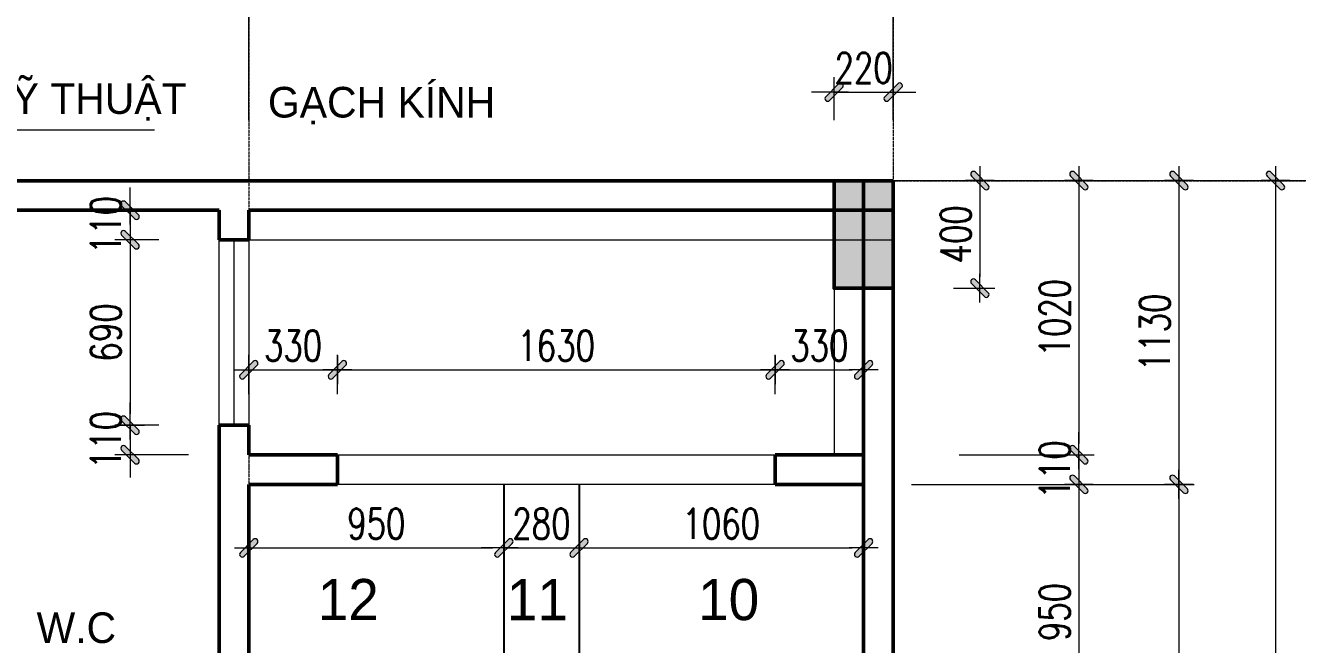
# Model space of a CAD drawing. Extents: x -165145 to 691808, y -202842 to 311040.
# Drawn here: x 560665 to 565403, y 109302 to 111606 of the extents above; entities that cross this region are included whole.
import ezdxf

# ---------------------------------------------------------------- set-up
doc = ezdxf.new("R2010")
doc.units = 0
doc.header["$LTSCALE"] = 10
doc.header["$MEASUREMENT"] = 0
doc.linetypes.add('HIDDEN', pattern=[2.3807, 1.587, -0.7937])
doc.linetypes.add('TIM', pattern=[26.01, 10, -3, 0.01, -3, 10])
doc.layers.get('Defpoints').update_dxf_attribs({"color": 5, "linetype": 'CONTINUOUS'})
for name, color, linetype, lineweight in [('ARROWS', 1, 'CONTINUOUS', 0), ('DIM', 8, 'CONTINUOUS', 13), ('GE_KC_NETKHUAT', 9, 'HIDDEN', 20), ('netchia', 2, 'CONTINUOUS', 20), ('TEXT', 4, 'CONTINUOUS', 20), ('THAY', 147, 'CONTINUOUS', 25), ('TRUC', 251, 'TIM', 5), ('wall', 7, 'CONTINUOUS', 50)]:
    doc.layers.add(name, color=color, linetype=linetype, lineweight=lineweight)
doc.styles.add('ROMANS', font='romans', dxfattribs={"width": 0.75, "bigfont": 'vns'})
doc.styles.add('STYLE1', font='')
doc.styles.get('STYLE1').set_extended_font_data('.VnAvantH')
doc.dimstyles.new('fit0.75', dxfattribs={"dimscale": 0.5625, "dimtxt": 200, "dimasz": 75, "dimexe": 100, "dimexo": 400, "dimgap": 0.03, "dimtad": 0, "dimdec": 0, "dimdsep": 46, "dimtxsty": 'ROMANS', "dimblk": 'alex', "dimcen": 150, "dimclrd": 8, "dimclre": 8, "dimclrt": 7, "dimaunit": 1, "dimadec": 0, "dimazin": 0, "dimtfac": 0.072, "dimtdec": 0, "dimtix": 1, "dimtmove": 2, "dimatfit": 3, "dimldrblk": 'a-01', "dimfxl": 100, "dimtvp": 0.8, "dimtolj": 1, "dimarcsym": 0})

# ---------------------------------------------------------------- blocks, each defined once
blk = doc.blocks.new('alex')
at = {"layer": 'ARROWS'}
h = blk.add_hatch(color=1, dxfattribs=at)
edge = h.paths.add_edge_path()
edge.add_line((0.4, 0.74), (-0.74, -0.4))
edge.add_ellipse((-0.57, -0.57), major_axis=(0.17, 0.17), ratio=1, start_angle=90, end_angle=270)
edge.add_line((-0.4, -0.74), (0.74, 0.4))
edge.add_ellipse((0.57, 0.57), major_axis=(0.17, 0.17), ratio=1, start_angle=270, end_angle=450)
blk.add_lwpolyline([(0.4, 0.74), (-0.74, -0.4, 1), (-0.4, -0.74), (0.74, 0.4, 1)], format="xyb", close=True, dxfattribs=at)
at = {"layer": 'netchia', "color": 2}
for p, q in [((0, -1.27), (0, 1.27)), ((1.27, 0), (-1.27, 0))]:
    blk.add_line(p, q, dxfattribs=at)
blk = doc.blocks.new('*D324')
at = {"layer": 'Defpoints', "color": 0, "ltscale": 0.05, "transparency": 16777216}
for p in [(1205449.6, -169533.8), (1207332.2, -174433.8), (1207708.9, -174433.8)]:
    blk.add_point(p, dxfattribs=at)
at = {"layer": 'DIM', "color": 8, "lineweight": -2, "ltscale": 0.05, "transparency": 16777216}
for p, q in [((1205674.6, -169533.8), (1207765.2, -169533.8)), ((1207708.9, -169576), (1207708.9, -174391.7)), ((1207557.2, -174433.8), (1207765.2, -174433.8))]:
    blk.add_line(p, q, dxfattribs=at)
at = {"layer": 'DIM', "color": 8, "lineweight": -2, "ltscale": 0.05, "transparency": 16777216, "xscale": 42.1875, "yscale": 42.1875, "zscale": 42.1875}
for p, rotation in [((1207708.9, -169533.8), 90), ((1207708.9, -174433.8), 270)]:
    blk.add_blockref('alex', p, dxfattribs=dict(at, rotation=rotation))
at = {"layer": 'DIM', "color": 7, "ltscale": 0.05, "transparency": 16777216, "insert": (1207618.9, -171983.8), "char_height": 112.5, "attachment_point": 5, "rotation": 90, "style": 'ROMANS'}
blk.add_mtext('\\A1;4900', dxfattribs=at)
blk = doc.blocks.new('a-01')
at = {"layer": 'ARROWS'}
blk.add_hatch(color=256, dxfattribs=at).paths.add_polyline_path([(-1.8, 0.49), (-1.8, -0.49), (0, 0)])
at = {"layer": 'netchia'}
blk.add_lwpolyline([(-1.8, 0.49), (-1.8, -0.49), (0, 0), (0, 0)], close=True, dxfattribs=at)
blk = doc.blocks.new('*D325')
at = {"layer": 'Defpoints', "color": 0, "ltscale": 0.05, "transparency": 16777216}
for p in [(1206391.1, -169533.8), (1207287.6, -176533.8), (1208073.9, -176533.8)]:
    blk.add_point(p, dxfattribs=at)
at = {"layer": 'DIM', "color": 8, "lineweight": -2, "ltscale": 0.05, "transparency": 16777216}
for p, q in [((1206616.1, -169533.8), (1208130.2, -169533.8)), ((1208073.9, -169576), (1208073.9, -176491.6)), ((1207512.6, -176533.8), (1208130.2, -176533.8))]:
    blk.add_line(p, q, dxfattribs=at)
at = {"layer": 'DIM', "color": 8, "lineweight": -2, "ltscale": 0.05, "transparency": 16777216, "xscale": 42.1875, "yscale": 42.1875, "zscale": 42.1875}
for p, rotation in [((1208073.9, -169533.8), 90), ((1208073.9, -176533.8), 270)]:
    blk.add_blockref('alex', p, dxfattribs=dict(at, rotation=rotation))
at = {"layer": 'DIM', "color": 7, "ltscale": 0.05, "transparency": 16777216, "insert": (1207983.9, -173033.8), "char_height": 112.5, "attachment_point": 5, "rotation": 90, "style": 'ROMANS'}
blk.add_mtext('\\A1;7000', dxfattribs=at)
blk = doc.blocks.new('*D326')
at = {"layer": 'Defpoints', "color": 0, "ltscale": 0.05, "transparency": 16777216}
for p in [(1205771.3, -169533.8), (1206127.8, -170663.8), (1207349.4, -170663.8)]:
    blk.add_point(p, dxfattribs=at)
at = {"layer": 'DIM', "color": 8, "lineweight": -2, "ltscale": 0.05, "transparency": 16777216}
for p, q in [((1205996.3, -169533.8), (1207405.7, -169533.8)), ((1207349.4, -169576), (1207349.4, -170621.7)), ((1206352.8, -170663.8), (1207405.7, -170663.8))]:
    blk.add_line(p, q, dxfattribs=at)
at = {"layer": 'DIM', "color": 8, "lineweight": -2, "ltscale": 0.05, "transparency": 16777216, "xscale": 42.1875, "yscale": 42.1875, "zscale": 42.1875}
for p, rotation in [((1207349.4, -169533.8), 90), ((1207349.4, -170663.8), 270)]:
    blk.add_blockref('alex', p, dxfattribs=dict(at, rotation=rotation))
at = {"layer": 'DIM', "color": 7, "ltscale": 0.05, "transparency": 16777216, "insert": (1207259.4, -170098.8), "char_height": 112.5, "attachment_point": 5, "rotation": 90, "style": 'ROMANS'}
blk.add_mtext('\\A1;1130', dxfattribs=at)
blk = doc.blocks.new('*D327')
at = {"layer": 'Defpoints', "color": 0, "ltscale": 0.05, "transparency": 16777216}
for p in [(1206883.8, -170663.8), (1207349.4, -174433.8), (1207640, -174433.8)]:
    blk.add_point(p, dxfattribs=at)
at = {"layer": 'DIM', "color": 8, "lineweight": -2, "ltscale": 0.05, "transparency": 16777216}
for p, q in [((1207108.8, -170663.8), (1207405.7, -170663.8)), ((1207349.4, -170706), (1207349.4, -174391.7)), ((1207415, -174433.8), (1207293.2, -174433.8))]:
    blk.add_line(p, q, dxfattribs=at)
at = {"layer": 'DIM', "color": 8, "lineweight": -2, "ltscale": 0.05, "transparency": 16777216, "xscale": 42.1875, "yscale": 42.1875, "zscale": 42.1875}
for p, rotation in [((1207349.4, -170663.8), 90), ((1207349.4, -174433.8), 270)]:
    blk.add_blockref('alex', p, dxfattribs=dict(at, rotation=rotation))
at = {"layer": 'DIM', "color": 7, "ltscale": 0.05, "transparency": 16777216, "insert": (1207259.4, -172548.8), "char_height": 112.5, "attachment_point": 5, "rotation": 90, "style": 'ROMANS'}
blk.add_mtext('\\A1;3770', dxfattribs=at)
blk = doc.blocks.new('*D366')
at = {"layer": 'Defpoints', "color": 0, "transparency": 16777216}
for p in [(1206285, -168448.1), (1202035, -169533.8), (1206285, -169533.8)]:
    blk.add_point(p, dxfattribs=at)
at = {"layer": 'DIM', "color": 8, "lineweight": -2, "transparency": 16777216}
for p, q in [((1202035, -169308.8), (1202035, -168391.9)), ((1206285, -169308.8), (1206285, -168391.9)), ((1202077.2, -168448.1), (1206242.8, -168448.1))]:
    blk.add_line(p, q, dxfattribs=at)
at = {"layer": 'DIM', "color": 8, "lineweight": -2, "transparency": 16777216, "xscale": 42.1875, "yscale": 42.1875, "zscale": 42.1875, "rotation": 180}
blk.add_blockref('alex', (1202035, -168448.1), dxfattribs=at)
at = {"layer": 'DIM', "color": 8, "lineweight": -2, "transparency": 16777216, "xscale": 42.1875, "yscale": 42.1875, "zscale": 42.1875}
blk.add_blockref('alex', (1206285, -168448.1), dxfattribs=at)
at = {"layer": 'DIM', "color": 7, "transparency": 16777216, "insert": (1204160, -168358.1), "char_height": 112.5, "attachment_point": 5, "style": 'ROMANS'}
blk.add_mtext('\\A1;4250', dxfattribs=at)
blk = doc.blocks.new('*D367')
at = {"layer": 'Defpoints', "color": 0, "transparency": 16777216}
for p in [(1203885, -168832.3), (1202035, -169533.8), (1203885, -169533.8)]:
    blk.add_point(p, dxfattribs=at)
at = {"layer": 'DIM', "color": 8, "lineweight": -2, "transparency": 16777216}
for p, q in [((1202035, -169308.8), (1202035, -168776)), ((1203885, -169308.8), (1203885, -168776)), ((1202077.2, -168832.3), (1203842.8, -168832.3))]:
    blk.add_line(p, q, dxfattribs=at)
at = {"layer": 'DIM', "color": 8, "lineweight": -2, "transparency": 16777216, "xscale": 42.1875, "yscale": 42.1875, "zscale": 42.1875, "rotation": 180}
blk.add_blockref('alex', (1202035, -168832.3), dxfattribs=at)
at = {"layer": 'DIM', "color": 8, "lineweight": -2, "transparency": 16777216, "xscale": 42.1875, "yscale": 42.1875, "zscale": 42.1875}
blk.add_blockref('alex', (1203885, -168832.3), dxfattribs=at)
at = {"layer": 'DIM', "color": 7, "transparency": 16777216, "insert": (1202960, -168742.3), "char_height": 112.5, "attachment_point": 5, "style": 'ROMANS'}
blk.add_mtext('\\A1;1850', dxfattribs=at)
blk = doc.blocks.new('*D368')
at = {"layer": 'Defpoints', "color": 0, "transparency": 16777216}
for p in [(1206285, -168832.3), (1203885, -169533.8), (1206285, -169533.8)]:
    blk.add_point(p, dxfattribs=at)
at = {"layer": 'DIM', "color": 8, "lineweight": -2, "transparency": 16777216}
for p, q in [((1203885, -169308.8), (1203885, -168776)), ((1206285, -169308.8), (1206285, -168776)), ((1203927.2, -168832.3), (1206242.8, -168832.3))]:
    blk.add_line(p, q, dxfattribs=at)
at = {"layer": 'DIM', "color": 8, "lineweight": -2, "transparency": 16777216, "xscale": 42.1875, "yscale": 42.1875, "zscale": 42.1875, "rotation": 180}
blk.add_blockref('alex', (1203885, -168832.3), dxfattribs=at)
at = {"layer": 'DIM', "color": 8, "lineweight": -2, "transparency": 16777216, "xscale": 42.1875, "yscale": 42.1875, "zscale": 42.1875}
blk.add_blockref('alex', (1206285, -168832.3), dxfattribs=at)
at = {"layer": 'DIM', "color": 7, "transparency": 16777216, "insert": (1205085, -168742.3), "char_height": 112.5, "attachment_point": 5, "style": 'ROMANS'}
blk.add_mtext('\\A1;2400', dxfattribs=at)
blk = doc.blocks.new('*D369')
at = {"layer": 'Defpoints', "color": 0, "transparency": 16777216}
for p in [(1206285, -168007.8), (1189035, -169533.9), (1206285, -169533.9)]:
    blk.add_point(p, dxfattribs=at)
at = {"layer": 'DIM', "color": 8, "lineweight": -2, "transparency": 16777216}
for p, q in [((1189035, -169308.9), (1189035, -167951.5)), ((1206285, -169308.9), (1206285, -167951.5)), ((1189077.2, -168007.8), (1206242.8, -168007.8))]:
    blk.add_line(p, q, dxfattribs=at)
at = {"layer": 'DIM', "color": 8, "lineweight": -2, "transparency": 16777216, "xscale": 42.1875, "yscale": 42.1875, "zscale": 42.1875, "rotation": 180}
blk.add_blockref('alex', (1189035, -168007.8), dxfattribs=at)
at = {"layer": 'DIM', "color": 8, "lineweight": -2, "transparency": 16777216, "xscale": 42.1875, "yscale": 42.1875, "zscale": 42.1875}
blk.add_blockref('alex', (1206285, -168007.8), dxfattribs=at)
at = {"layer": 'DIM', "color": 7, "transparency": 16777216, "insert": (1197660, -167917.8), "char_height": 112.5, "attachment_point": 5, "style": 'ROMANS'}
blk.add_mtext('\\A1;17250', dxfattribs=at)
blk = doc.blocks.new('*D371')
at = {"layer": 'Defpoints', "color": 0, "transparency": 16777216}
for p in [(1206305.3, -170663.8), (1206305.3, -171613.8), (1206976.7, -171613.8)]:
    blk.add_point(p, dxfattribs=at)
at = {"layer": 'DIM', "color": 8, "lineweight": -2, "transparency": 16777216}
for p, q in [((1206530.3, -170663.8), (1207033, -170663.8)), ((1206976.7, -170706), (1206976.7, -171571.7)), ((1206530.3, -171613.8), (1207033, -171613.8))]:
    blk.add_line(p, q, dxfattribs=at)
at = {"layer": 'DIM', "color": 8, "lineweight": -2, "transparency": 16777216, "xscale": 42.1875, "yscale": 42.1875, "zscale": 42.1875}
for p, rotation in [((1206976.7, -170663.8), 90), ((1206976.7, -171613.8), 270)]:
    blk.add_blockref('alex', p, dxfattribs=dict(at, rotation=rotation))
at = {"layer": 'DIM', "color": 7, "transparency": 16777216, "insert": (1206886.7, -171138.8), "char_height": 112.5, "attachment_point": 5, "rotation": 90, "style": 'ROMANS'}
blk.add_mtext('\\A1;950', dxfattribs=at)
blk = doc.blocks.new('*D377')
at = {"layer": 'Defpoints', "color": 0, "transparency": 16777216}
for p in [(1206305.3, -170553.8), (1206305.3, -170663.8), (1206976.7, -170663.8)]:
    blk.add_point(p, dxfattribs=at)
at = {"layer": 'DIM', "color": 8, "lineweight": -2, "transparency": 16777216}
for p, q in [((1206976.7, -170511.7), (1206976.7, -170469.5)), ((1206530.3, -170553.8), (1207033, -170553.8)), ((1206976.7, -170553.8), (1206976.7, -170663.8)), ((1206530.3, -170663.8), (1207033, -170663.8)), ((1206976.7, -170706), (1206976.7, -170748.2))]:
    blk.add_line(p, q, dxfattribs=at)
at = {"layer": 'DIM', "color": 8, "lineweight": -2, "transparency": 16777216, "xscale": 42.1875, "yscale": 42.1875, "zscale": 42.1875}
for p, rotation in [((1206976.7, -170553.8), 270), ((1206976.7, -170663.8), 90)]:
    blk.add_blockref('alex', p, dxfattribs=dict(at, rotation=rotation))
at = {"layer": 'DIM', "color": 7, "transparency": 16777216, "insert": (1206886.7, -170608.8), "char_height": 112.5, "attachment_point": 5, "rotation": 90, "style": 'ROMANS'}
blk.add_mtext('\\A1;110', dxfattribs=at)
blk = doc.blocks.new('*D378')
at = {"layer": 'Defpoints', "color": 0, "transparency": 16777216}
for p in [(1206439.1, -169533.8), (1206329.1, -170553.8), (1206976.7, -170553.8)]:
    blk.add_point(p, dxfattribs=at)
at = {"layer": 'DIM', "color": 8, "lineweight": -2, "transparency": 16777216}
for p, q in [((1206664.1, -169533.8), (1207033, -169533.8)), ((1206976.7, -169576), (1206976.7, -170511.7)), ((1206554.1, -170553.8), (1207033, -170553.8))]:
    blk.add_line(p, q, dxfattribs=at)
at = {"layer": 'DIM', "color": 8, "lineweight": -2, "transparency": 16777216, "xscale": 42.1875, "yscale": 42.1875, "zscale": 42.1875}
for p, rotation in [((1206976.7, -169533.8), 90), ((1206976.7, -170553.8), 270)]:
    blk.add_blockref('alex', p, dxfattribs=dict(at, rotation=rotation))
at = {"layer": 'DIM', "color": 7, "transparency": 16777216, "insert": (1206886.7, -170043.8), "char_height": 112.5, "attachment_point": 5, "rotation": 90, "style": 'ROMANS'}
blk.add_mtext('\\A1;1020', dxfattribs=at)
blk = doc.blocks.new('*D379')
at = {"layer": 'Defpoints', "color": 0, "transparency": 16777216}
for p in [(1203775, -169643.8), (1203442.9, -169753.8), (1203775, -169753.8)]:
    blk.add_point(p, dxfattribs=at)
at = {"layer": 'DIM', "color": 8, "lineweight": -2, "transparency": 16777216}
for p, q in [((1203442.9, -169601.7), (1203442.9, -169559.5)), ((1203550, -169643.8), (1203386.7, -169643.8)), ((1203442.9, -169643.8), (1203442.9, -169753.8)), ((1203550, -169753.8), (1203386.7, -169753.8)), ((1203442.9, -169796), (1203442.9, -169838.2))]:
    blk.add_line(p, q, dxfattribs=at)
at = {"layer": 'DIM', "color": 8, "lineweight": -2, "transparency": 16777216, "xscale": 42.1875, "yscale": 42.1875, "zscale": 42.1875}
for p, rotation in [((1203442.9, -169643.8), 270), ((1203442.9, -169753.8), 90)]:
    blk.add_blockref('alex', p, dxfattribs=dict(at, rotation=rotation))
at = {"layer": 'DIM', "color": 7, "transparency": 16777216, "insert": (1203352.9, -169698.8), "char_height": 112.5, "attachment_point": 5, "rotation": 90, "style": 'ROMANS'}
blk.add_mtext('\\A1;110', dxfattribs=at)
blk = doc.blocks.new('*D380')
at = {"layer": 'Defpoints', "color": 0, "transparency": 16777216}
for p in [(1203775, -169753.8), (1203442.9, -170443.8), (1203775, -170443.8)]:
    blk.add_point(p, dxfattribs=at)
at = {"layer": 'DIM', "color": 8, "lineweight": -2, "transparency": 16777216}
for p, q in [((1203550, -169753.8), (1203386.7, -169753.8)), ((1203442.9, -169796), (1203442.9, -170401.7)), ((1203550, -170443.8), (1203386.7, -170443.8))]:
    blk.add_line(p, q, dxfattribs=at)
at = {"layer": 'DIM', "color": 8, "lineweight": -2, "transparency": 16777216, "xscale": 42.1875, "yscale": 42.1875, "zscale": 42.1875}
for p, rotation in [((1203442.9, -169753.8), 90), ((1203442.9, -170443.8), 270)]:
    blk.add_blockref('alex', p, dxfattribs=dict(at, rotation=rotation))
at = {"layer": 'DIM', "color": 7, "transparency": 16777216, "insert": (1203352.9, -170098.8), "char_height": 112.5, "attachment_point": 5, "rotation": 90, "style": 'ROMANS'}
blk.add_mtext('\\A1;690', dxfattribs=at)
blk = doc.blocks.new('*D381')
at = {"layer": 'Defpoints', "color": 0, "transparency": 16777216}
for p in [(1203775, -170443.8), (1203442.9, -170553.8), (1203885, -170553.8)]:
    blk.add_point(p, dxfattribs=at)
at = {"layer": 'DIM', "color": 8, "lineweight": -2, "transparency": 16777216}
for p, q in [((1203442.9, -170401.7), (1203442.9, -170359.5)), ((1203550, -170443.8), (1203386.7, -170443.8)), ((1203442.9, -170443.8), (1203442.9, -170553.8)), ((1203660, -170553.8), (1203386.7, -170553.8)), ((1203442.9, -170596), (1203442.9, -170638.2))]:
    blk.add_line(p, q, dxfattribs=at)
at = {"layer": 'DIM', "color": 8, "lineweight": -2, "transparency": 16777216, "xscale": 42.1875, "yscale": 42.1875, "zscale": 42.1875}
for p, rotation in [((1203442.9, -170443.8), 270), ((1203442.9, -170553.8), 90)]:
    blk.add_blockref('alex', p, dxfattribs=dict(at, rotation=rotation))
at = {"layer": 'DIM', "color": 7, "transparency": 16777216, "insert": (1203352.9, -170498.8), "char_height": 112.5, "attachment_point": 5, "rotation": 90, "style": 'ROMANS'}
blk.add_mtext('\\A1;110', dxfattribs=at)
blk = doc.blocks.new('*D382')
at = {"layer": 'Defpoints', "color": 0, "transparency": 16777216}
for p in [(1204215, -170237.8), (1203885, -170553.8), (1204215, -170553.8)]:
    blk.add_point(p, dxfattribs=at)
at = {"layer": 'DIM', "color": 8, "lineweight": -2, "transparency": 16777216}
for p, q in [((1203885, -170328.8), (1203885, -170181.5)), ((1204215, -170328.8), (1204215, -170181.5)), ((1203927.2, -170237.8), (1204172.8, -170237.8))]:
    blk.add_line(p, q, dxfattribs=at)
at = {"layer": 'DIM', "color": 8, "lineweight": -2, "transparency": 16777216, "xscale": 42.1875, "yscale": 42.1875, "zscale": 42.1875, "rotation": 180}
blk.add_blockref('alex', (1203885, -170237.8), dxfattribs=at)
at = {"layer": 'DIM', "color": 8, "lineweight": -2, "transparency": 16777216, "xscale": 42.1875, "yscale": 42.1875, "zscale": 42.1875}
blk.add_blockref('alex', (1204215, -170237.8), dxfattribs=at)
at = {"layer": 'DIM', "color": 7, "transparency": 16777216, "insert": (1204050, -170147.8), "char_height": 112.5, "attachment_point": 5, "style": 'ROMANS'}
blk.add_mtext('\\A1;330', dxfattribs=at)
blk = doc.blocks.new('*D383')
at = {"layer": 'Defpoints', "color": 0, "transparency": 16777216}
for p in [(1206175, -170237.8), (1205845, -170553.8), (1206175, -170553.8)]:
    blk.add_point(p, dxfattribs=at)
at = {"layer": 'DIM', "color": 8, "lineweight": -2, "transparency": 16777216}
for p, q in [((1205845, -170328.8), (1205845, -170181.5)), ((1206175, -170328.8), (1206175, -170181.5)), ((1205887.2, -170237.8), (1206132.8, -170237.8))]:
    blk.add_line(p, q, dxfattribs=at)
at = {"layer": 'DIM', "color": 8, "lineweight": -2, "transparency": 16777216, "xscale": 42.1875, "yscale": 42.1875, "zscale": 42.1875, "rotation": 180}
blk.add_blockref('alex', (1205845, -170237.8), dxfattribs=at)
at = {"layer": 'DIM', "color": 8, "lineweight": -2, "transparency": 16777216, "xscale": 42.1875, "yscale": 42.1875, "zscale": 42.1875}
blk.add_blockref('alex', (1206175, -170237.8), dxfattribs=at)
at = {"layer": 'DIM', "color": 7, "transparency": 16777216, "insert": (1206010, -170147.8), "char_height": 112.5, "attachment_point": 5, "style": 'ROMANS'}
blk.add_mtext('\\A1;330', dxfattribs=at)
blk = doc.blocks.new('*D384')
at = {"layer": 'Defpoints', "color": 0, "transparency": 16777216}
for p in [(1205845, -170237.8), (1204215, -170553.8), (1205845, -170553.8)]:
    blk.add_point(p, dxfattribs=at)
at = {"layer": 'DIM', "color": 8, "lineweight": -2, "transparency": 16777216}
for p, q in [((1204215, -170328.8), (1204215, -170181.5)), ((1205845, -170328.8), (1205845, -170181.5)), ((1204257.2, -170237.8), (1205802.8, -170237.8))]:
    blk.add_line(p, q, dxfattribs=at)
at = {"layer": 'DIM', "color": 8, "lineweight": -2, "transparency": 16777216, "xscale": 42.1875, "yscale": 42.1875, "zscale": 42.1875, "rotation": 180}
blk.add_blockref('alex', (1204215, -170237.8), dxfattribs=at)
at = {"layer": 'DIM', "color": 8, "lineweight": -2, "transparency": 16777216, "xscale": 42.1875, "yscale": 42.1875, "zscale": 42.1875}
blk.add_blockref('alex', (1205845, -170237.8), dxfattribs=at)
at = {"layer": 'DIM', "color": 7, "transparency": 16777216, "insert": (1205030, -170147.8), "char_height": 112.5, "attachment_point": 5, "style": 'ROMANS'}
blk.add_mtext('\\A1;1630', dxfattribs=at)
blk = doc.blocks.new('*D385')
at = {"layer": 'Defpoints', "color": 0, "transparency": 16777216}
for p in [(1204835, -170900.3), (1203885, -171053.8), (1204835, -171138.8)]:
    blk.add_point(p, dxfattribs=at)
at = {"layer": 'DIM', "color": 8, "lineweight": -2, "transparency": 16777216}
for p, q in [((1203885, -170828.8), (1203885, -170844)), ((1204835, -170913.8), (1204835, -170844)), ((1203927.2, -170900.3), (1204792.8, -170900.3))]:
    blk.add_line(p, q, dxfattribs=at)
at = {"layer": 'DIM', "color": 8, "lineweight": -2, "transparency": 16777216, "xscale": 42.1875, "yscale": 42.1875, "zscale": 42.1875, "rotation": 180}
blk.add_blockref('alex', (1203885, -170900.3), dxfattribs=at)
at = {"layer": 'DIM', "color": 8, "lineweight": -2, "transparency": 16777216, "xscale": 42.1875, "yscale": 42.1875, "zscale": 42.1875}
blk.add_blockref('alex', (1204835, -170900.3), dxfattribs=at)
at = {"layer": 'DIM', "color": 7, "transparency": 16777216, "insert": (1204360, -170810.3), "char_height": 112.5, "attachment_point": 5, "style": 'ROMANS'}
blk.add_mtext('\\A1;950', dxfattribs=at)
blk = doc.blocks.new('*D386')
at = {"layer": 'Defpoints', "color": 0, "transparency": 16777216}
for p in [(1205115, -170900.3), (1204835, -171138.8), (1205115, -171138.8)]:
    blk.add_point(p, dxfattribs=at)
at = {"layer": 'DIM', "color": 8, "lineweight": -2, "transparency": 16777216}
for p, q in [((1204835, -170913.8), (1204835, -170844)), ((1205115, -170913.8), (1205115, -170844)), ((1204792.8, -170900.3), (1204750.6, -170900.3)), ((1204835, -170900.3), (1205115, -170900.3)), ((1205157.2, -170900.3), (1205199.4, -170900.3))]:
    blk.add_line(p, q, dxfattribs=at)
at = {"layer": 'DIM', "color": 8, "lineweight": -2, "transparency": 16777216, "xscale": 42.1875, "yscale": 42.1875, "zscale": 42.1875}
blk.add_blockref('alex', (1204835, -170900.3), dxfattribs=at)
at = {"layer": 'DIM', "color": 8, "lineweight": -2, "transparency": 16777216, "xscale": 42.1875, "yscale": 42.1875, "zscale": 42.1875, "rotation": 180}
blk.add_blockref('alex', (1205115, -170900.3), dxfattribs=at)
at = {"layer": 'DIM', "color": 7, "transparency": 16777216, "insert": (1204975, -170810.3), "char_height": 112.5, "attachment_point": 5, "style": 'ROMANS'}
blk.add_mtext('\\A1;280', dxfattribs=at)
blk = doc.blocks.new('*D387')
at = {"layer": 'Defpoints', "color": 0, "transparency": 16777216}
for p in [(1206175, -170900.3), (1205115, -171042.3), (1206175, -171042.3)]:
    blk.add_point(p, dxfattribs=at)
at = {"layer": 'DIM', "color": 8, "lineweight": -2, "transparency": 16777216}
for p, q in [((1205115, -170817.3), (1205115, -170844)), ((1206175, -170817.3), (1206175, -170844)), ((1205157.2, -170900.3), (1206132.8, -170900.3))]:
    blk.add_line(p, q, dxfattribs=at)
at = {"layer": 'DIM', "color": 8, "lineweight": -2, "transparency": 16777216, "xscale": 42.1875, "yscale": 42.1875, "zscale": 42.1875, "rotation": 180}
blk.add_blockref('alex', (1205115, -170900.3), dxfattribs=at)
at = {"layer": 'DIM', "color": 8, "lineweight": -2, "transparency": 16777216, "xscale": 42.1875, "yscale": 42.1875, "zscale": 42.1875}
blk.add_blockref('alex', (1206175, -170900.3), dxfattribs=at)
at = {"layer": 'DIM', "color": 7, "transparency": 16777216, "insert": (1205645, -170810.3), "char_height": 112.5, "attachment_point": 5, "style": 'ROMANS'}
blk.add_mtext('\\A1;1060', dxfattribs=at)
blk = doc.blocks.new('*D390')
at = {"layer": 'Defpoints', "color": 0, "transparency": 16777216}
for p in [(1206285, -169533.8), (1206285, -169933.8), (1206607.9, -169933.8)]:
    blk.add_point(p, dxfattribs=at)
at = {"layer": 'DIM', "color": 8, "lineweight": -2, "transparency": 16777216}
for p, q in [((1206510, -169533.8), (1206664.2, -169533.8)), ((1206607.9, -169576), (1206607.9, -169891.7)), ((1206510, -169933.8), (1206664.2, -169933.8))]:
    blk.add_line(p, q, dxfattribs=at)
at = {"layer": 'DIM', "color": 8, "lineweight": -2, "transparency": 16777216, "xscale": 42.1875, "yscale": 42.1875, "zscale": 42.1875}
for p, rotation in [((1206607.9, -169533.8), 90), ((1206607.9, -169933.8), 270)]:
    blk.add_blockref('alex', p, dxfattribs=dict(at, rotation=rotation))
at = {"layer": 'DIM', "color": 7, "transparency": 16777216, "insert": (1206517.9, -169733.8), "char_height": 112.5, "attachment_point": 5, "rotation": 90, "style": 'ROMANS'}
blk.add_mtext('\\A1;400', dxfattribs=at)
blk = doc.blocks.new('*D396')
at = {"layer": 'Defpoints', "color": 0, "transparency": 16777216}
for p in [(1206285, -169204.5), (1206065, -169533.8), (1206285, -169533.8)]:
    blk.add_point(p, dxfattribs=at)
at = {"layer": 'DIM', "color": 8, "lineweight": -2, "transparency": 16777216}
for p, q in [((1206065, -169308.8), (1206065, -169148.2)), ((1206285, -169308.8), (1206285, -169148.2)), ((1206022.8, -169204.5), (1205980.6, -169204.5)), ((1206065, -169204.5), (1206285, -169204.5)), ((1206327.2, -169204.5), (1206369.4, -169204.5))]:
    blk.add_line(p, q, dxfattribs=at)
at = {"layer": 'DIM', "color": 8, "lineweight": -2, "transparency": 16777216, "xscale": 42.1875, "yscale": 42.1875, "zscale": 42.1875}
blk.add_blockref('alex', (1206065, -169204.5), dxfattribs=at)
at = {"layer": 'DIM', "color": 8, "lineweight": -2, "transparency": 16777216, "xscale": 42.1875, "yscale": 42.1875, "zscale": 42.1875, "rotation": 180}
blk.add_blockref('alex', (1206285, -169204.5), dxfattribs=at)
at = {"layer": 'DIM', "color": 7, "transparency": 16777216, "insert": (1206175, -169114.5), "char_height": 112.5, "attachment_point": 5, "style": 'ROMANS'}
blk.add_mtext('\\A1;220', dxfattribs=at)
blk = doc.blocks.new('A$C1ec07113')
at = {"layer": 'wall', "ltscale": 0.05}
h = blk.add_hatch(dxfattribs=at)
h.set_pattern_fill('AR-CONC', color=256, angle=180, style=0)
h.set_pattern_definition([(130, (949366.865, 218641.9736), (-7.172601826, -0.62752135), [0.75, -8.25]), (185, (949366.865, 218641.9736), (1.387513336, 7.521921337), [0.6, -6.6]), (79.5486, (949366.267, 218641.921), (-5.785093817, 6.89439542), [0.6374019, -7.01142112]), (133.8158, (949366.865, 218643.974), (-10.67241049, -1.65519014), [1.125, -12.375]), (83.3644, (949365.975, 218643.836), (-9.34662706, 9.74117871), [0.95610288, -10.51713]), (188.8158, (949366.865, 218643.974), (-9.34661945, 9.74118601), [0.9, -9.9]), (159, (949365.865, 218643.4736), (-5.96907052, -4.026188907), [0.75, -8.25]), (214, (949365.865, 218643.4736), (-2.43315332, 7.25150045), [0.6, -6.6]), (108.5486, (949365.3674, 218643.138), (-8.402226286, 3.225304967), [0.6374019, -7.01142112]), (142.5, (949366.8649, 218641.9736), (-0.121598553, 3.328938538), [0, -6.52, 0, -6.7, 0, -6.625]), (172.5, (949366.865, 218641.9736), (-2.630695374, 3.944117119), [0, -3.82, 0, -6.37, 0, -2.525]), (212.5, (949369.0949, 218641.9736), (-5.338224362, -0.225548717), [0, -2.5, 0, -7.8, 0, -10.35]), (222.5, (949370.095, 218641.9736), (-5.831861693, 1.001049823), [0, -3.25, 0, -5.18, 0, -7.35])])
h.paths.add_polyline_path([(24237.5, 78155.9), (24457.5, 78155.9), (24457.5, 78555.9), (24237.5, 78555.9)])
at = {"layer": 'DIM', "ltscale": 0.05}
for p, q in [((24237.5, 78555.9), (24237.5, 77535.9)), ((22002.5, 78335.9), (22002.5, 77645.9)), ((22057.5, 78335.9), (24457.5, 78335.9))]:
    blk.add_line(p, q, dxfattribs=at)
blk.add_lwpolyline([(21947.5, 78335.9), (22057.5, 78335.9), (22057.5, 77645.9), (21947.5, 77645.9)], close=True, dxfattribs=at)
at = {"layer": 'DIM'}
blk.add_lwpolyline([(22387.5, 77535.9), (24017.5, 77535.9), (24017.5, 77425.9), (22387.5, 77425.9)], close=True, dxfattribs=at)
at = {"layer": 'THAY', "ltscale": 0.05}
blk.add_line((23287.5, 77425.9), (23287.5, 76475.9), dxfattribs=at)
blk.add_lwpolyline([(23007.5, 77425.9), (23007.5, 76475.9)], dxfattribs=at)
at = {"layer": 'TRUC', "ltscale": 0.05}
for p, q in [((22057.5, 80138.3), (22057.5, 69705.8)), ((24457.5, 80138.3), (24457.5, 69705.8)), ((5131.3, 78555.9), (26472.1, 78555.9))]:
    blk.add_line(p, q, dxfattribs=at)
at = {"layer": 'wall', "ltscale": 0.05}
for p, q in [((7207.8, 78555.9), (24457.5, 78555.9)), ((24347.5, 78555.9), (24347.5, 71555.9)), ((24457.5, 78555.9), (24457.5, 71555.9)), ((21050.9, 78445.9), (21947.5, 78445.9)), ((22057.5, 78445.9), (24457.5, 78445.9)), ((22057.5, 78335.9), (21947.5, 78335.9)), ((22057.5, 77645.9), (21947.5, 77645.9)), ((22387.5, 77535.9), (22057.5, 77535.9)), ((24347.5, 77535.9), (24017.5, 77535.9)), ((24017.5, 77535.9), (24017.5, 77425.9)), ((22387.5, 77425.9), (22057.5, 77425.9)), ((24347.5, 77425.9), (24017.5, 77425.9))]:
    blk.add_line(p, q, dxfattribs=at)
blk.add_lwpolyline([(24457.5, 78555.9), (24237.5, 78555.9), (24237.5, 78155.9), (24457.5, 78155.9)], close=True, dxfattribs=at)
for points in [[(21947.5, 78445.9), (21947.5, 78335.9)], [(22057.5, 78445.9), (22057.5, 78335.9)], [(21947.5, 77645.9), (21947.5, 74685.9)], [(22057.5, 77645.9), (22057.5, 77535.9)], [(22387.5, 77535.9), (22387.5, 77425.9)], [(22057.5, 77425.9), (22057.5, 74685.9)]]:
    blk.add_lwpolyline(points, dxfattribs=at)
at = {"layer": 'TEXT', "style": 'STYLE1'}
blk.add_text('HỘP KỸ THUẬT', height=113.906, rotation=359.9999, dxfattribs=at).set_placement((20700.5, 78804.3))
for s, height, p in [('GẠCH KÍNH', 113.91, (22129, 78790.9)), ('12', 153.09, (22314.3, 76920.8)), ('11', 153.09, (23018.8, 76920.3)), ('10', 153.09, (23730.9, 76920.8)), (' W.C', 113.91, (21225.1, 76835.6))]:
    blk.add_text(s, height=height, dxfattribs=at).set_placement(p)
at = {"layer": 'DIM'}
for base, p1, p2, picture, middle in [((24457.5, 80082), (7207.5, 78555.9), (24457.5, 78555.9), '*D369', (15832.5, 80172)), ((24457.5, 79641.6), (20207.5, 78555.9), (24457.5, 78555.9), '*D366', (22332.5, 79731.6)), ((22057.5, 79257.5), (20207.5, 78555.9), (22057.5, 78555.9), '*D367', (21132.5, 79347.5)), ((24457.5, 79257.5), (22057.5, 78555.9), (24457.5, 78555.9), '*D368', (23257.5, 79347.5)), ((24457.5, 78885.3), (24237.5, 78555.9), (24457.5, 78555.9), '*D396', (24347.5, 78975.3)), ((22387.5, 77852), (22057.5, 77535.9), (22387.5, 77535.9), '*D382', (22222.5, 77942)), ((24017.5, 77852), (22387.5, 77535.9), (24017.5, 77535.9), '*D384', (23202.5, 77942)), ((24347.5, 77852), (24017.5, 77535.9), (24347.5, 77535.9), '*D383', (24182.5, 77942)), ((23007.5, 77189.5), (22057.5, 77036), (23007.5, 76950.9), '*D385', (22532.5, 77279.5)), ((23287.5, 77189.5), (23007.5, 76950.9), (23287.5, 76950.9), '*D386', (23147.5, 77279.5)), ((24347.5, 77189.5), (23287.5, 77047.5), (24347.5, 77047.5), '*D387', (23817.5, 77279.5))]:
    dim = blk.add_linear_dim(base=base, p1=p1, p2=p2, dimstyle='fit0.75', dxfattribs=at)
    dim.commit()
    dim.dimension.update_dxf_attribs({"geometry": picture, "text_midpoint": middle, "insert": (-1181827.5, 248089.8)})
at = {"layer": 'DIM', "ltscale": 0.05}
for base, p1, p2, picture, middle in [((25881.5, 73655.9), (23622.2, 78555.9), (25504.7, 73655.9), '*D324', (25791.5, 76105.9)), ((25522, 77425.9), (23943.9, 78555.9), (24300.4, 77425.9), '*D326', (25432, 77990.9)), ((26246.5, 71555.9), (24563.6, 78555.9), (25460.1, 71555.9), '*D325', (26156.5, 75055.9)), ((25522, 73655.9), (25056.3, 77425.9), (25812.5, 73655.9), '*D327', (25432, 75540.9))]:
    dim = blk.add_linear_dim(base=base, p1=p1, p2=p2, angle=90, dimstyle='fit0.75', dxfattribs=at)
    dim.commit()
    dim.dimension.update_dxf_attribs({"geometry": picture, "text_midpoint": middle, "insert": (-1181827.5, 248089.8)})
at = {"layer": 'DIM'}
for base, p1, p2, picture, middle in [((24780.5, 78155.9), (24457.5, 78555.9), (24457.5, 78155.9), '*D390', (24690.5, 78355.9)), ((25149.2, 77535.9), (24611.6, 78555.9), (24501.6, 77535.9), '*D378', (25059.2, 78045.9)), ((21615.5, 78335.9), (21947.5, 78445.9), (21947.5, 78335.9), '*D379', (21525.5, 78390.9)), ((21615.5, 77645.9), (21947.5, 78335.9), (21947.5, 77645.9), '*D380', (21525.5, 77990.9)), ((21615.5, 77535.9), (21947.5, 77645.9), (22057.5, 77535.9), '*D381', (21525.5, 77590.9)), ((25149.2, 77425.9), (24477.8, 77535.9), (24477.8, 77425.9), '*D377', (25059.2, 77480.9)), ((25149.2, 76475.9), (24477.8, 77425.9), (24477.8, 76475.9), '*D371', (25059.2, 76950.9))]:
    dim = blk.add_linear_dim(base=base, p1=p1, p2=p2, angle=90, dimstyle='fit0.75', dxfattribs=at)
    dim.commit()
    dim.dimension.update_dxf_attribs({"geometry": picture, "text_midpoint": middle, "insert": (-1181827.5, 248089.8)})
at = {"layer": 'DIM', "ltscale": 0.05}
blk.add_leader([(20592, 78364), (20689.5, 78745.1), (21706.1, 78745.1)], dimstyle='fit0.75', override={"dimgap": 0.03, "dimtad": 0}, dxfattribs=at)

msp = doc.modelspace()

# ---------------------------------------------------------------- block references
at = {"layer": 'GE_KC_NETKHUAT'}
msp.add_blockref('A$C1ec07113', (539439.64737, 32472.52756), dxfattribs=at)

doc.saveas('drawing.dxf')
